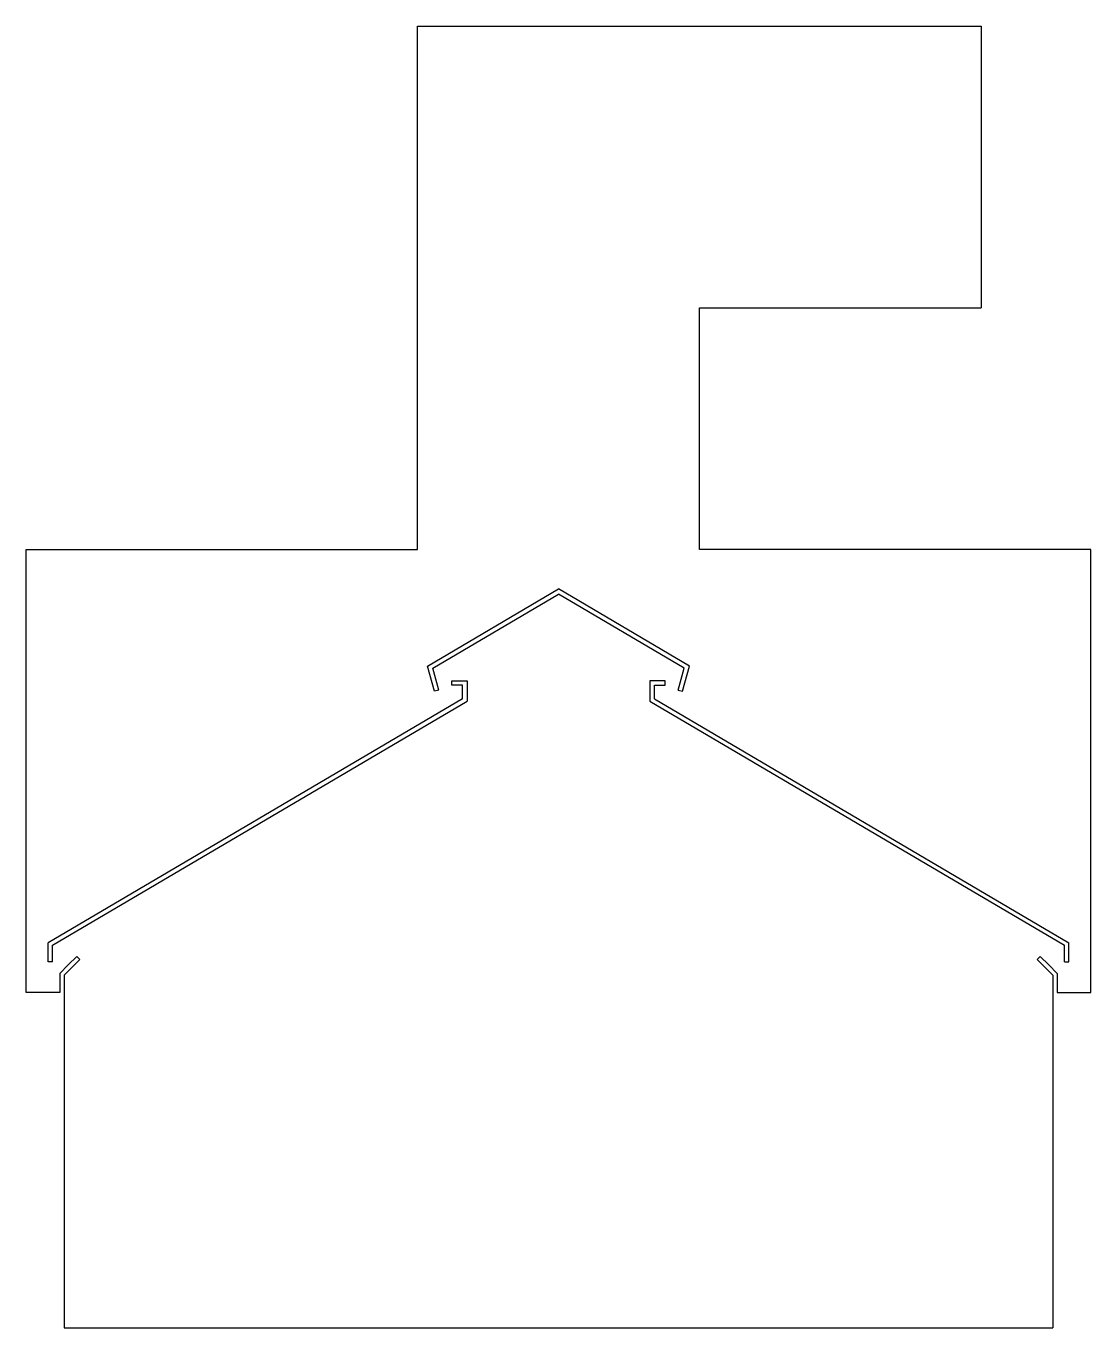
# Model space of a CAD drawing. Extents: x -0.6 to 0.6, y -0.37 to 1.09.
import ezdxf

# ---------------------------------------------------------------- set-up
doc = ezdxf.new("R2010")
doc.units = 0
doc.layers.get('0').update_dxf_attribs({"linetype": 'CONTINUOUS'})

msp = doc.modelspace()

# ---------------------------------------------------------------- linework, layer by layer
for p, q in [((-0.1585, 0.503), (-0.1585, 1.092)), ((-0.1585, 1.092), (0.4755, 1.092)), ((0.4755, 1.092), (0.4755, 0.775)), ((0.1585, 0.503), (0.1585, 0.775)), ((0.1585, 0.775), (0.4755, 0.775)), ((-0.599, 0.503), (-0.1585, 0.503)), ((-0.599, 0.005), (-0.599, 0.503)), ((0.599, 0.503), (0.1585, 0.503)), ((0.599, 0.005), (0.599, 0.503)), ((-0.1472, 0.3721), (0, 0.4588)), ((0.1472, 0.3721), (0, 0.4588)), ((-0.1413, 0.3698), (0, 0.453)), ((0.1413, 0.3698), (0, 0.453)), ((-0.1394, 0.3437), (-0.1472, 0.3721)), ((-0.1345, 0.345), (-0.1413, 0.3698)), ((0.1345, 0.345), (0.1413, 0.3698)), ((0.1394, 0.3437), (0.1472, 0.3721)), ((-0.1199, 0.3555), (-0.1029, 0.3555)), ((-0.1199, 0.3505), (-0.1199, 0.3555)), ((-0.1029, 0.3555), (-0.1029, 0.3324)), ((0.1199, 0.3555), (0.1029, 0.3555)), ((0.1029, 0.3555), (0.1029, 0.3324)), ((0.1199, 0.3505), (0.1199, 0.3555)), ((-0.1345, 0.345), (-0.1394, 0.3437)), ((-0.1079, 0.3505), (-0.1199, 0.3505)), ((-0.1079, 0.3352), (-0.1079, 0.3505)), ((0.1079, 0.3352), (0.1079, 0.3505)), ((0.1079, 0.3505), (0.1199, 0.3505)), ((0.1345, 0.345), (0.1394, 0.3437)), ((-0.1079, 0.3352), (-0.5741, 0.0609)), ((-0.5691, 0.058), (-0.1029, 0.3324)), ((0.1029, 0.3324), (0.5691, 0.058)), ((0.1079, 0.3352), (0.5741, 0.0609)), ((-0.5741, 0.0392), (-0.5741, 0.0609)), ((0.5741, 0.0392), (0.5741, 0.0609)), ((-0.5691, 0.0392), (-0.5691, 0.058)), ((-0.5515, 0.0358), (-0.542, 0.0453)), ((-0.542, 0.0453), (-0.5385, 0.0418)), ((0.542, 0.0453), (0.5385, 0.0418)), ((0.5515, 0.0358), (0.542, 0.0453)), ((0.5691, 0.0392), (0.5691, 0.058)), ((-0.5691, 0.0392), (-0.5741, 0.0392)), ((-0.561, 0.0263), (-0.5515, 0.0358)), ((-0.5385, 0.0418), (-0.556, 0.0243)), ((0.5385, 0.0418), (0.556, 0.0243)), ((0.561, 0.0263), (0.5515, 0.0358)), ((0.5691, 0.0392), (0.5741, 0.0392)), ((-0.561, 0.0263), (-0.561, 0.005)), ((-0.556, 0.0243), (-0.556, -0.3725)), ((0.556, 0.0243), (0.556, -0.3725)), ((0.561, 0.0263), (0.561, 0.005)), ((-0.561, 0.005), (-0.599, 0.005)), ((0.561, 0.005), (0.599, 0.005)), ((-0.556, -0.3725), (0.556, -0.3725))]:
    msp.add_line(p, q)

doc.saveas('drawing.dxf')
